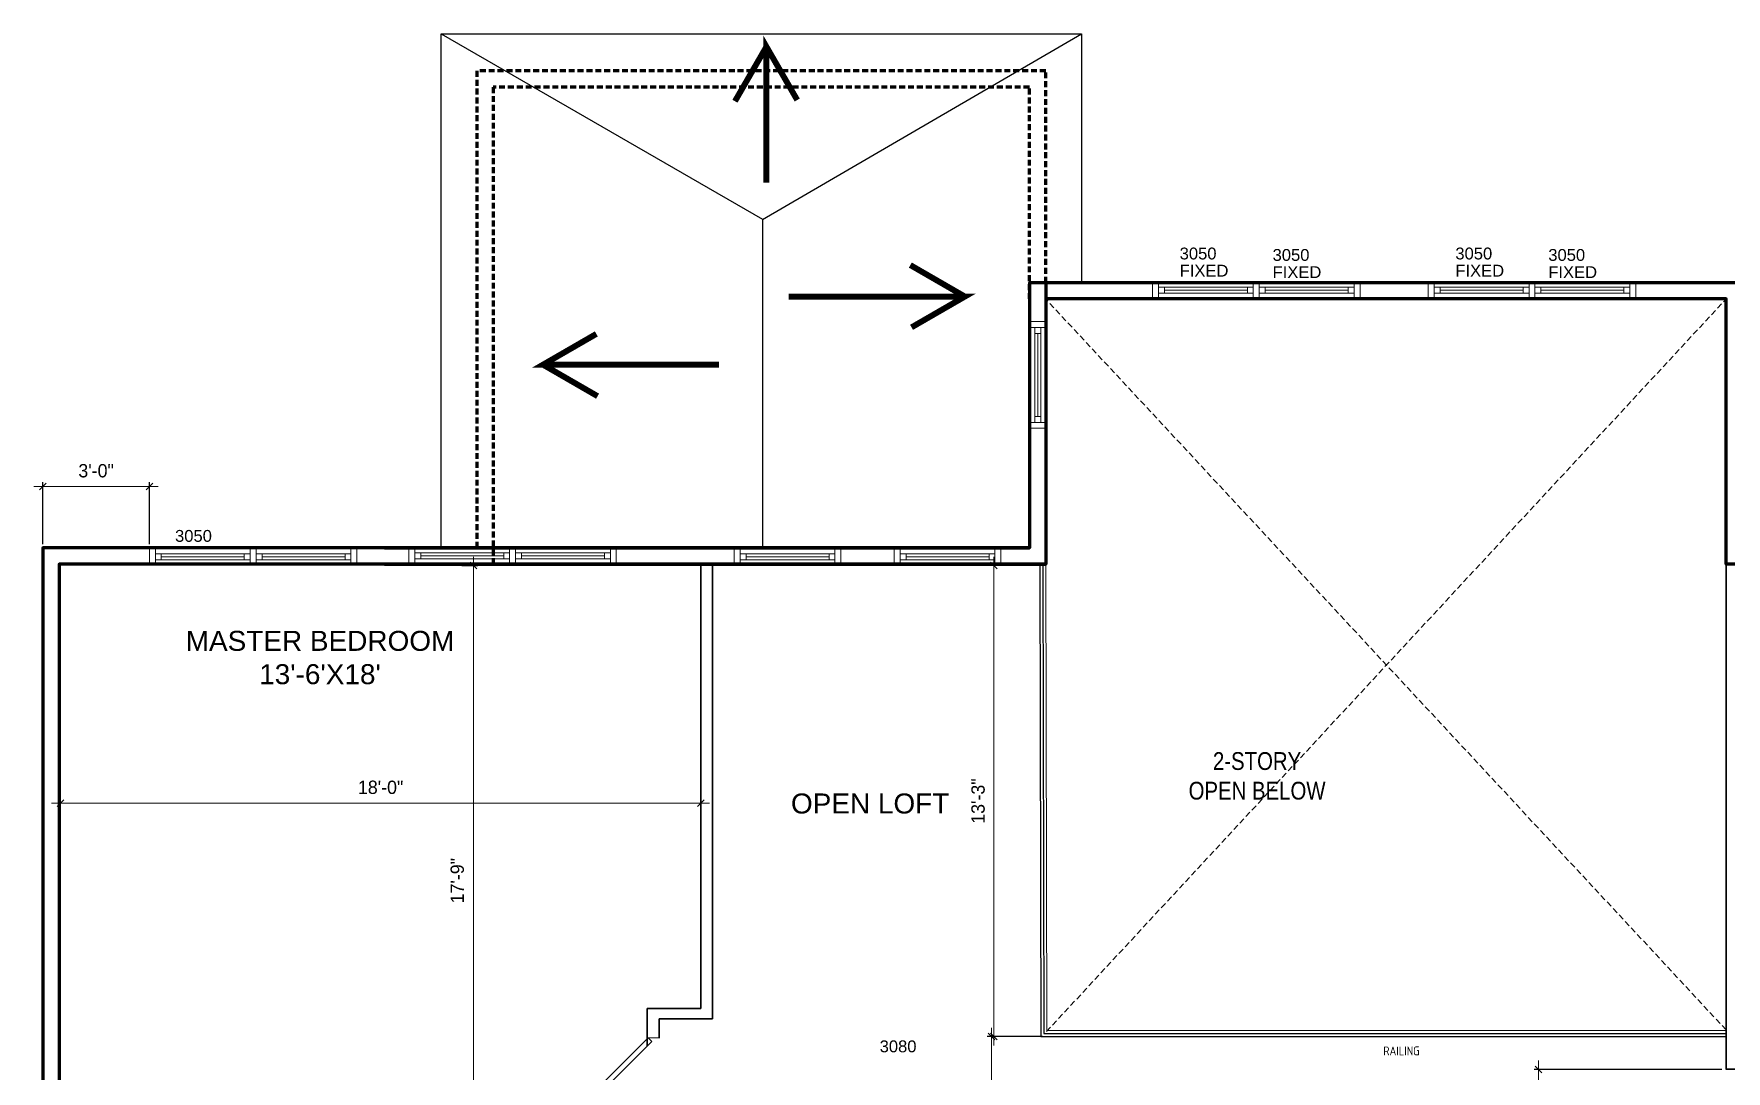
# Model space of a CAD drawing. Extents: x 4834 to 12794, y 1436 to 32221.
# Drawn here: x 7435 to 8006, y 1967 to 2317 of the extents above; entities that cross this region are included whole.
import ezdxf

# ---------------------------------------------------------------- set-up
doc = ezdxf.new("R2010")
doc.units = 0
doc.header["$LTSCALE"] = 8
doc.header["$MEASUREMENT"] = 0
doc.linetypes.add('$3$HIDDEN', pattern=[0.375, 0.25, -0.125])
doc.linetypes.add('Hidden (½x)', pattern=[0.1875, 0.125, -0.0625])
doc.layers.get('0').update_dxf_attribs({"lineweight": 9})
doc.layers.get('DefPoints').update_dxf_attribs({"color": 17})
doc.layers.add('A-LINE', color=6, linetype='Continuous')
doc.layers.add('P', color=7, linetype='Continuous')
for name, color, linetype, lineweight in [('A-stairs', 30, 'Continuous', 13), ('A-Wall-New', 1, 'Continuous', 50), ('A-Wall-Partition', 3, 'Continuous', 35), ('A-windoor', 2, 'Continuous', 13), ('Details', 2, 'Continuous', 15), ('DIM', 8, 'Continuous', 5), ('door', 43, 'Continuous', 13), ('TEXT', 6, 'Continuous', 25)]:
    doc.layers.add(name, color=color, linetype=linetype, lineweight=lineweight)
doc.styles.add('ARCHITXT', font='ARCHITXT.SHX', dxfattribs={"height": 2})
doc.styles.get("Standard").update_dxf_attribs({"font": 'stylu.ttf'})
doc.dimstyles.new('Forum 24', dxfattribs={"dimscale": 24, "dimtxt": 0.1875, "dimasz": 0.09375, "dimexe": 0.0625, "dimexo": 0.0625, "dimgap": 0.125, "dimtad": 1, "dimdec": 4, "dimrnd": 1, "dimzin": 7, "dimdsep": 46, "dimlunit": 4, "dimtxsty": 'Standard', "dimblk": 'OBLIQUE', "dimblk1": 'DIMTICK', "dimblk2": 'OBLIQUE', "dimcen": -0.0625, "dimdle": 0.125, "dimclrd": 256, "dimclre": 256, "dimclrt": 256, "dimadec": 0, "dimazin": 0, "dimtfac": 1, "dimtdec": 4, "dimtmove": 1, "dimatfit": 3, "dimfxl": 0.0625, "dimtvp": 1.2, "dimfrac": 2, "dimtolj": 1, "dimtzin": 7, "dimlwd": 13, "dimarcsym": 0})

# ---------------------------------------------------------------- blocks, each defined once
blk = doc.blocks.new('*U153')
for p, q in [((-18, 0), (14, 0)), ((-18, -3.75), (-18, -1.75)), ((-18, -1.75), (14, -1.75)), ((14, -3.75), (-18, -3.75)), ((-18, -5.5), (14, -5.5)), ((-16, -1.75), (-16, -3.75)), ((12, -2.75), (-16, -2.75)), ((12, -1.75), (12, -3.75)), ((14, -1.75), (14, -3.75))]:
    blk.add_line(p, q)
blk.add_lwpolyline([(-18, -5.5), (-20, -5.5), (-20, 0), (-18, 0)], close=True)
at = {"extrusion": (0, 0, -1)}
blk.add_lwpolyline([(-14, -5.5), (-16, -5.5), (-16, 0), (-14, 0)], close=True, dxfattribs=at)
blk = doc.blocks.new('_Oblique')
at = {"color": 0, "linetype": 'ByBlock', "lineweight": -2}
blk.add_line((-0.5, -0.5), (0.5, 0.5), dxfattribs=at)
blk = doc.blocks.new('*D461')
at = {"layer": 'DefPoints', "color": 0, "transparency": 16777216}
for p in [(7444.41, 2057.44), (7660.41, 2049.97), (7444.41, 2049.11)]:
    blk.add_point(p, dxfattribs=at)
at = {"layer": 'DIM', "lineweight": 13, "transparency": 16777216}
blk.add_line((7663.41, 2057.44), (7441.41, 2057.44), dxfattribs=at)
at = {"layer": 'DIM', "lineweight": -2, "transparency": 16777216}
for p, q in [((7444.41, 2050.61), (7444.41, 2058.94)), ((7660.41, 2051.47), (7660.41, 2058.94))]:
    blk.add_line(p, q, dxfattribs=at)
at = {"layer": 'DIM', "lineweight": 13, "transparency": 16777216, "xscale": 2.25, "yscale": 2.25, "zscale": 2.25, "rotation": 180}
blk.add_blockref('_Oblique', (7444.41, 2057.44), dxfattribs=at)
at = {"layer": 'DIM', "lineweight": 13, "transparency": 16777216, "xscale": 2.25, "yscale": 2.25, "zscale": 2.25}
blk.add_blockref('_Oblique', (7660.41, 2057.44), dxfattribs=at)
at = {"layer": 'DIM', "transparency": 16777216, "insert": (7552.41, 2062.78), "char_height": 4.5, "attachment_point": 5}
blk.add_mtext('\\A1;18\'-0"', dxfattribs=at)
blk = doc.blocks.new('DIMTICK')
for p, q in [((-1, 0), (1, 0)), ((0, 1), (0, -1))]:
    blk.add_line(p, q)
at = {"const_width": 0.141}
blk.add_lwpolyline([(0.71, 0.71), (-0.71, -0.71)], dxfattribs=at)
blk = doc.blocks.new('*U405')
for p, q in [((-12, 0), (20, 0)), ((-12, -3.75), (-12, -1.75)), ((-12, -1.75), (20, -1.75)), ((20, -3.75), (-12, -3.75)), ((-12, -5.5), (20, -5.5)), ((-10, -1.75), (-10, -3.75)), ((18, -2.75), (-10, -2.75)), ((18, -1.75), (18, -3.75)), ((20, -1.75), (20, -3.75))]:
    blk.add_line(p, q)
blk.add_lwpolyline([(-12, -5.5), (-14, -5.5), (-14, 0), (-12, 0)], close=True)
at = {"extrusion": (0, 0, -1)}
blk.add_lwpolyline([(-20, -5.5), (-22, -5.5), (-22, 0), (-20, 0)], close=True, dxfattribs=at)
blk = doc.blocks.new('*D490')
at = {"layer": 'DefPoints', "color": 0, "transparency": 16777216}
for p in [(7438.41, 2164.3), (7438.41, 2143.35), (7474.41, 2143.35)]:
    blk.add_point(p, dxfattribs=at)
at = {"layer": 'DIM', "lineweight": 13, "transparency": 16777216}
blk.add_line((7477.41, 2164.3), (7435.41, 2164.3), dxfattribs=at)
at = {"layer": 'DIM', "lineweight": -2, "transparency": 16777216}
for p, q in [((7438.41, 2144.85), (7438.41, 2165.8)), ((7474.41, 2144.85), (7474.41, 2165.8))]:
    blk.add_line(p, q, dxfattribs=at)
at = {"layer": 'DIM', "lineweight": 13, "transparency": 16777216, "xscale": 2.25, "yscale": 2.25, "zscale": 2.25, "rotation": 180}
blk.add_blockref('_Oblique', (7438.41, 2164.3), dxfattribs=at)
at = {"layer": 'DIM', "lineweight": 13, "transparency": 16777216, "xscale": 2.25, "yscale": 2.25, "zscale": 2.25}
blk.add_blockref('_Oblique', (7474.41, 2164.3), dxfattribs=at)
at = {"layer": 'DIM', "transparency": 16777216, "insert": (7456.41, 2169.65), "char_height": 4.5, "attachment_point": 5}
blk.add_mtext('\\A1;3\'-0"', dxfattribs=at)
blk = doc.blocks.new('*D494')
at = {"layer": 'DefPoints', "color": 0, "transparency": 16777216}
for p in [(7772.84, 2137.66), (7759.35, 1978.67), (7777.21, 1978.67)]:
    blk.add_point(p, dxfattribs=at)
at = {"layer": 'DIM', "lineweight": -2, "transparency": 16777216}
for p, q in [((7771.34, 2137.66), (7757.85, 2137.66)), ((7775.71, 1978.67), (7757.85, 1978.67))]:
    blk.add_line(p, q, dxfattribs=at)
at = {"layer": 'DIM', "lineweight": 13, "transparency": 16777216}
blk.add_line((7759.35, 2140.66), (7759.35, 1975.67), dxfattribs=at)
at = {"layer": 'DIM', "lineweight": 13, "transparency": 16777216, "xscale": 2.25, "yscale": 2.25, "zscale": 2.25}
for p, rotation in [((7759.35, 2137.66), 90), ((7759.35, 1978.67), 270)]:
    blk.add_blockref('_Oblique', p, dxfattribs=dict(at, rotation=rotation))
at = {"layer": 'DIM', "transparency": 16777216, "insert": (7754.02, 2058.16), "char_height": 4.5, "attachment_point": 5, "rotation": 90}
blk.add_mtext('\\A1;13\'-3"', dxfattribs=at)
blk = doc.blocks.new('*D495')
at = {"layer": 'DefPoints', "color": 0, "transparency": 16777216}
for p in [(7777.21, 1978.67), (7758.52, 1924.92), (7777.21, 1924.92)]:
    blk.add_point(p, dxfattribs=at)
at = {"layer": 'DIM', "lineweight": 13, "transparency": 16777216}
blk.add_line((7758.52, 1981.67), (7758.52, 1921.92), dxfattribs=at)
at = {"layer": 'DIM', "lineweight": -2, "transparency": 16777216}
for p, q in [((7775.71, 1978.67), (7757.02, 1978.67)), ((7775.71, 1924.92), (7757.02, 1924.92))]:
    blk.add_line(p, q, dxfattribs=at)
at = {"layer": 'DIM', "lineweight": 13, "transparency": 16777216, "xscale": 2.25, "yscale": 2.25, "zscale": 2.25}
for p, rotation in [((7758.52, 1978.67), 90), ((7758.52, 1924.92), 270)]:
    blk.add_blockref('_Oblique', p, dxfattribs=dict(at, rotation=rotation))
at = {"layer": 'DIM', "transparency": 16777216, "insert": (7753.17, 1951.79), "char_height": 4.5, "attachment_point": 5, "rotation": 90}
blk.add_mtext('\\A1;4\'-6"', dxfattribs=at)
blk = doc.blocks.new('*D513')
at = {"layer": 'DefPoints', "color": 0, "transparency": 16777216}
for p in [(7578.31, 2137.66), (7583.71, 2137.66), (7594.31, 1924.92)]:
    blk.add_point(p, dxfattribs=at)
at = {"layer": 'DIM', "lineweight": -2, "transparency": 16777216}
for p, q in [((7579.81, 2137.66), (7585.21, 2137.66)), ((7592.81, 1924.92), (7582.21, 1924.92))]:
    blk.add_line(p, q, dxfattribs=at)
at = {"layer": 'DIM', "lineweight": 13, "transparency": 16777216}
blk.add_line((7583.71, 1921.92), (7583.71, 2140.66), dxfattribs=at)
at = {"layer": 'DIM', "lineweight": 13, "transparency": 16777216, "xscale": 2.25, "yscale": 2.25, "zscale": 2.25}
for p, rotation in [((7583.71, 2137.66), 90), ((7583.71, 1924.92), 270)]:
    blk.add_blockref('_Oblique', p, dxfattribs=dict(at, rotation=rotation))
at = {"layer": 'DIM', "transparency": 16777216, "insert": (7578.3, 2031.29), "char_height": 4.5, "attachment_point": 5, "rotation": 90}
blk.add_mtext('\\A1;17\'-9"', dxfattribs=at)
blk = doc.blocks.new('*D535')
at = {"layer": 'DefPoints', "color": 0, "transparency": 16777216}
for p in [(8006.41, 1967.61), (7943.1, 1906.92), (8006.41, 1906.92)]:
    blk.add_point(p, dxfattribs=at)
at = {"layer": 'DIM', "lineweight": 13, "transparency": 16777216}
blk.add_line((7943.1, 1970.61), (7943.1, 1903.92), dxfattribs=at)
at = {"layer": 'DIM', "lineweight": -2, "transparency": 16777216}
for p, q in [((8004.91, 1967.61), (7941.6, 1967.61)), ((8004.91, 1906.92), (7941.6, 1906.92))]:
    blk.add_line(p, q, dxfattribs=at)
at = {"layer": 'DIM', "lineweight": 13, "transparency": 16777216, "xscale": 2.25, "yscale": 2.25, "zscale": 2.25}
for p, rotation in [((7943.1, 1967.61), 90), ((7943.1, 1906.92), 270)]:
    blk.add_blockref('_Oblique', p, dxfattribs=dict(at, rotation=rotation))
at = {"layer": 'DIM', "transparency": 16777216, "insert": (7937.75, 1937.26), "char_height": 4.5, "attachment_point": 5, "rotation": 90}
blk.add_mtext('\\A1;5\'-1"', dxfattribs=at)
blk = doc.blocks.new('*U166')
for p, q in [((0, 0), (0, -4)), ((-24, 0), (-24, -4))]:
    blk.add_line(p, q)
blk.add_lwpolyline([(0, 0), (-16.97, 16.97), (-18.21, 15.73), (-1.24, -1.24)], close=True)
blk.add_arc((0, 0), 24, 135, 180)

msp = doc.modelspace()

# ---------------------------------------------------------------- linework, layer by layer
at = {"layer": 'A-LINE', "color": 6, "linetype": 'Continuous', "lineweight": 30}
for p, q in [((7572.87708, 2317.16014), (7681.21168, 2254.55729)), ((7681.21168, 2254.50878), (7788.87708, 2317.16014)), ((7681.21168, 2254.55729), (7681.21168, 2143.66014))]:
    msp.add_line(p, q, dxfattribs=at)
msp.add_lwpolyline([(7572.87708, 2143.66014), (7572.87708, 2317.16014), (7788.87708, 2317.16014), (7788.87708, 2233.16014)], dxfattribs=at)
at = {"layer": 'A-LINE', "color": 6, "linetype": 'Continuous', "lineweight": 30, "const_width": 2}
for points in [[(7682.5967, 2266.95863), (7682.5967, 2312.81143), (7692.98266, 2294.82242), (7682.5967, 2312.81143), (7671.97367, 2294.41179)], [(7690.13212, 2228.47087), (7749.5498, 2228.47087), (7731.5608, 2218.08492), (7749.5498, 2228.47087), (7731.15017, 2239.0939)], [(7666.6316, 2205.47509), (7607.21391, 2205.47509), (7625.20292, 2215.86105), (7607.21391, 2205.47509), (7625.61355, 2194.85206)]]:
    msp.add_lwpolyline(points, dxfattribs=at)
at = {"layer": 'A-stairs'}
for p, q in [((7776.83912, 2137.66014), (7777.2083, 1980.66529)), ((8006.40796, 1980.66529), (7777.58034, 1980.66529))]:
    msp.add_line(p, q, dxfattribs=at)
at = {"layer": 'A-Wall-New', "linetype": '$3$HIDDEN', "lineweight": 70}
for p, q in [((7776.87708, 2304.66014), (7584.87708, 2304.66014)), ((7584.87708, 2304.66014), (7584.87708, 2143.66014)), ((7776.87708, 2233.16014), (7776.87708, 2304.66014)), ((7771.37708, 2299.16014), (7590.37708, 2299.16014)), ((7590.37708, 2299.16014), (7590.37708, 2138.16014)), ((7771.37708, 2227.66014), (7771.37708, 2299.16014))]:
    msp.add_line(p, q, dxfattribs=at)
at = {"layer": 'A-Wall-New', "lineweight": 70}
for p, q in [((8011.90572, 2233.16014), (7771.37708, 2233.16014)), ((7776.87708, 2233.16014), (7776.87708, 2138.16014)), ((7771.37708, 2227.66014), (7771.37708, 2143.66014)), ((7553.76144, 2143.66014), (7771.37708, 2143.66014)), ((7553.76144, 2138.16014), (7776.87708, 2138.16014))]:
    msp.add_line(p, q, dxfattribs=at)
for points in [[(8194.40581, 2143.66014), (8011.90572, 2143.66014), (8011.90572, 2233.16014), (7771.37708, 2233.16014), (7771.37708, 2143.66014), (7650.7414, 2143.66014), (7584.87708, 2143.66014), (7438.40581, 2143.66014), (7438.40581, 1537.66014), (7714.40581, 1537.66014), (7714.40623, 1669.16934), (7846.40566, 1669.16897), (7846.4059, 1645.16934), (8012.40572, 1645.16548), (8012.40627, 1669.16934), (8194.40581, 1669.16934)], [(8188.90581, 2138.16014), (8006.40572, 2138.16014), (8006.40572, 2227.66014), (7776.87708, 2227.66014), (7776.87708, 2138.16014), (7650.7414, 2138.16014), (7584.87708, 2138.16014), (7443.90581, 2138.16014), (7443.90581, 1543.16014), (7708.90582, 1543.16014), (7708.90625, 1674.66936), (7851.9056, 1674.66896), (7851.90584, 1650.66921), (8006.90584, 1650.66561), (8006.9064, 1674.66934), (8188.90581, 1674.66934)]]:
    msp.add_lwpolyline(points, close=True, dxfattribs=at)
at = {"layer": 'A-Wall-Partition'}
for p, q in [((7660.40805, 1988.19043), (7660.40805, 2137.66014)), ((7664.40805, 1984.69043), (7664.40805, 2137.66014)), ((8006.40796, 1967.59849), (8006.40796, 2137.66014)), ((7642.40805, 1984.69043), (7642.40805, 1988.19043)), ((7660.40805, 1988.19043), (7642.40805, 1988.19043)), ((7642.40805, 1975.56153), (7642.40805, 1984.69043)), ((7646.40805, 1978.27219), (7646.40805, 1984.69043)), ((7664.40805, 1984.69043), (7646.40805, 1984.69043)), ((8015.82024, 1967.65929), (8006.40796, 1967.6105))]:
    msp.add_line(p, q, dxfattribs=at)
at = {"layer": 'Details', "linetype": 'Hidden (½x)', "ltscale": 2}
for p, q in [((8006.40796, 1980.92747), (7776.83912, 2227.66014)), ((7777.07688, 1980.34904), (8006.40572, 2227.66014))]:
    msp.add_line(p, q, dxfattribs=at)
at = {"layer": 'P', "linetype": 'Continuous'}
for p, q in [((7774.83913, 2137.65505), (7775.21338, 1978.66529)), ((7775.83912, 2137.65759), (7776.21084, 1979.66529)), ((7775.21338, 1978.66529), (8006.40796, 1978.66529)), ((7776.21084, 1979.66529), (8006.40796, 1979.66529))]:
    msp.add_line(p, q, dxfattribs=at)

# ---------------------------------------------------------------- block references
at = {"layer": 'A-windoor', "lineweight": 25}
for name, p, rotation in [('*U153', (7828.87708, 2227.85125), 180), ('*U153', (7862.87708, 2227.85125), 180), ('*U153', (7921.90572, 2227.85125), 180), ('*U153', (7955.90572, 2227.85125), 180), ('*U153', (7776.90902, 2199.9989), 270), ('*U153', (7490.40581, 2137.85125), 180), ('*U153', (7524.40581, 2137.85125), 180), ('*U153', (7577.94088, 2138.16014), 180), ('*U153', (7611.94088, 2138.16014), 180), ('*U405', (7693.70718, 2137.83089), 180), ('*U405', (7747.69765, 2137.83089), 180)]:
    msp.add_blockref(name, p, dxfattribs=dict(at, rotation=rotation))
at = {"layer": 'door', "lineweight": 20, "rotation": 90.00000000000001}
msp.add_blockref('*U166', (7642.64383, 1978.27219), dxfattribs=at)

# ---------------------------------------------------------------- texts
at = {"layer": 'TEXT'}
for s, insert, char_height, width, attachment_point in [('{\\fArial|b0|i0|c0|p34;3050}', (7822.02819, 2245.00458), 3.9999982, 7.105427357601002e-14, 1), ('{\\fArial|b0|i0|c0|p34;3050}', (7853.38151, 2244.52028), 3.9999982, 7.105427357601002e-14, 1), ('{\\fArial|b0|i0|c0|p34;3050}', (7915.05683, 2245.00458), 3.9999982, 7.105427357601002e-14, 1), ('{\\fArial|b0|i0|c0|p34;3050}', (7946.41014, 2244.52028), 3.9999982, 7.105427357601002e-14, 1), ('{\\fArial|b0|i0|c0|p34;FIXED}', (7822.02819, 2239.20521), 3.9999982, 7.105427357601002e-14, 1), ('{\\fArial|b0|i0|c0|p34;FIXED}', (7853.38151, 2238.72091), 3.9999982, 7.105427357601002e-14, 1), ('{\\fArial|b0|i0|c0|p34;FIXED}', (7915.05683, 2239.20521), 3.9999982, 7.105427357601002e-14, 1), ('{\\fArial|b0|i0|c0|p34;FIXED}', (7946.41014, 2238.72091), 3.9999982, 7.105427357601002e-14, 1), ('{\\fArial|b0|i0|c0|p34;3050}', (7483.05484, 2149.68079), 3.9999982, 7.357560027710779e-14, 1), ("{\\fArial|b0|i0|c0|p34;\\H1.5x;MASTER BEDROOM\\P13'-6'X18'}", (7531.95945, 2106.58076), 4.5, 121.9107981, 5), ('\\A1;{\\fArchitxt Narrow|b0|i0|c0|p2;\\H1.5x;2-STORY\\POPEN BELOW}', (7848.14741, 2074.67689), 4, 53.8134079, 2), ('{\\fArial|b0|i0|c0|p34;\\H1.5x;OPEN LOFT}', (7717.58732, 2057.29976), 4.5, 113.3695811, 5), ('{\\fArial|b0|i0|c0|p34;3080}', (7720.79873, 1977.36395), 3.9999982, 7.105427357601002e-14, 1)]:
    msp.add_mtext(s, dxfattribs=dict(at, insert=insert, char_height=char_height, width=width, attachment_point=attachment_point))
at = {"layer": 'TEXT', "insert": (7896.86491, 1975.32714), "char_height": 3, "width": 72.8976643, "attachment_point": 2, "style": 'ARCHITXT'}
msp.add_mtext('\\A1;RAILING', dxfattribs=at)

# ---------------------------------------------------------------- dimensions: what is measured, and where the dimension line sits
at = {"layer": 'DIM'}
for base, p1, p2, picture, middle in [((7438.40581, 2164.29828), (7474.40581, 2143.35125), (7438.40581, 2143.35125), '*D490', (7456.40581, 2169.64546)), ((7444.40805, 2057.44073), (7660.40805, 2049.97479), (7444.40805, 2049.10719), '*D461', (7552.40805, 2062.78462))]:
    dim = msp.add_linear_dim(base=base, p1=p1, p2=p2, dimstyle='Forum 24', dxfattribs=at)
    dim.commit()
    dim.dimension.update_dxf_attribs({"geometry": picture, "text_midpoint": middle})
for base, p1, p2, picture, middle in [((7583.709173, 2137.66014), (7594.309427, 1924.919289), (7578.309427, 2137.66014), '*D513', (7578.297753, 2031.289715)), ((7759.34849, 1978.665291), (7772.839119, 2137.66014), (7777.208299, 1978.665291), '*D494', (7754.01778, 2058.162716)), ((7758.51699, 1924.91929), (7777.2083, 1978.66529), (7777.2083, 1924.91929), '*D495', (7753.16651, 1951.79229)), ((7943.10016, 1906.91929), (8006.40796, 1967.6105), (8006.40796, 1906.91929), '*D535', (7937.75297, 1937.26489))]:
    dim = msp.add_linear_dim(base=base, p1=p1, p2=p2, angle=90, dimstyle='Forum 24', dxfattribs=at)
    dim.commit()
    dim.dimension.update_dxf_attribs({"geometry": picture, "text_midpoint": middle})

doc.saveas('drawing.dxf')
